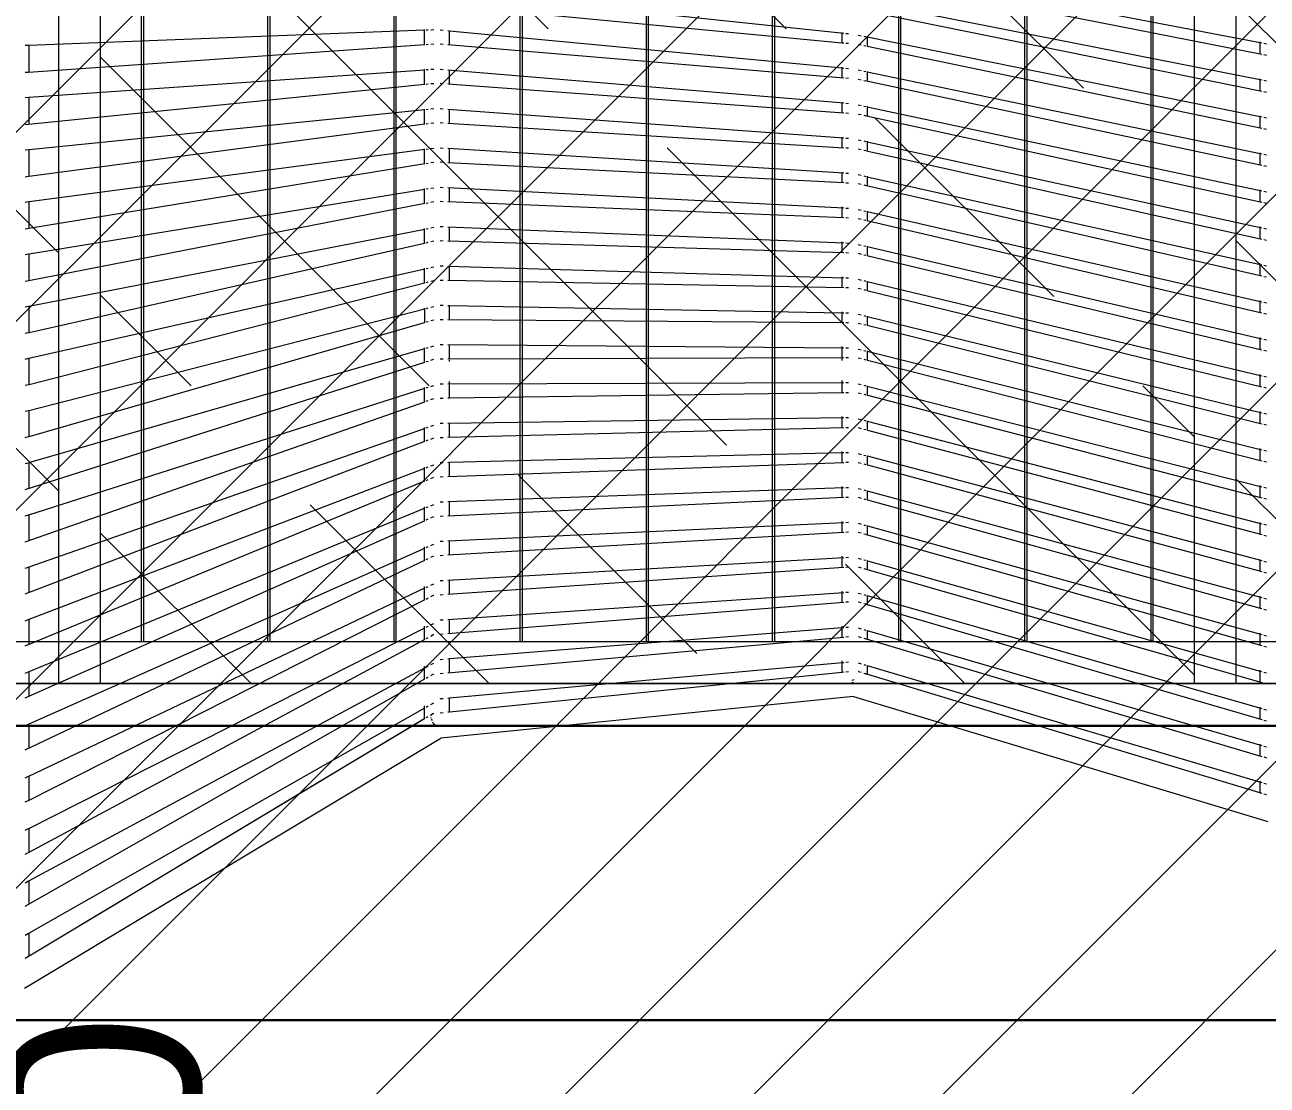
# Model space of a CAD drawing. Header units: millimetres. Extents: x 886808 to 1650903, y -1008069 to 230892.
# Drawn here: x 1021032 to 1022509, y -355437 to -354177 of the extents above; entities that cross this region are included whole.
import ezdxf

# ---------------------------------------------------------------- set-up
doc = ezdxf.new("R2010")
doc.units = ezdxf.units.MM
doc.linetypes.add('ACAD_ISO07W100', pattern=[3, 0, -3])
doc.linetypes.add('CENTER', pattern=[2, 1.25, -0.25, 0.25, -0.25])
doc.layers.get('0').update_dxf_attribs({"lineweight": 0})
for name, color, linetype, lineweight in [('0.NETMANHNHAT-0.05', 251, 'Continuous', 0), ('03- Net Cua- 153', 153, 'Continuous', 9), ('8l NET TO', 8, 'Continuous', 9), ('A-Wall', 113, 'Continuous', 30), ('A_Dim', 8, 'Continuous', 5), ('M-HVAC-CDFF', 50, 'Continuous', 5)]:
    doc.layers.add(name, color=color, linetype=linetype, lineweight=lineweight)
doc.styles.add('TIÊU ĐỀ', font='arial.ttf', dxfattribs={"height": 230})
doc.dimstyles.new('1-100', dxfattribs={"dimtxt": 230, "dimasz": 150, "dimexe": 150, "dimexo": 300, "dimgap": 90, "dimtad": 1, "dimdec": 0, "dimrnd": 5, "dimzin": 0, "dimtxsty": 'TIÊU ĐỀ', "dimblk": 'ARCHTICK', "dimcen": 100, "dimdle": 120, "dimclrd": 256, "dimclre": 256, "dimclrt": 2, "dimadec": 0, "dimazin": 0, "dimtfac": 1, "dimtdec": 0, "dimtix": 1, "dimtmove": 1, "dimatfit": 3, "dimldrblk": 'OPEN30', "dimfxl": 900, "dimtolj": 1, "dimtzin": 0, "dimlwd": 13, "dimlwe": 13, "dimarcsym": 1})

# ---------------------------------------------------------------- blocks, each defined once
blk = doc.blocks.new('Air Terminals 4 - Air Terminals 4-6275953-MẶT ĐỨNG TRỤC A-H')
at = {"layer": 'M-HVAC-CDFF'}
for p, q in [((1200, 4200), (26700, 4200)), ((26700, 4150), (1200, 4150))]:
    blk.add_line(p, q, dxfattribs=at)
blk = doc.blocks.new('_ArchTick')
at = {"color": 0, "linetype": 'ByBlock', "const_width": 0.15}
blk.add_lwpolyline([(-0.5, -0.5), (0.5, 0.5)], dxfattribs=at)
blk = doc.blocks.new('*D674')
at = {"layer": 'A_Dim', "lineweight": 13, "transparency": 16777216}
for p, q in [((1021541.7, -356730.1), (1021541.7, -355490.1)), ((1021541, -355610.1), (1021391.7, -355610.1)), ((1021657.3, -356610.1), (1021691.7, -356610.1))]:
    blk.add_line(p, q, dxfattribs=at)
at = {"layer": 'Defpoints', "color": 0, "transparency": 16777216}
for p in [(1021541.7, -355610.1), (1021841, -355610.1), (1021357.3, -356610.1)]:
    blk.add_point(p, dxfattribs=at)
at = {"layer": 'A_Dim', "lineweight": 13, "transparency": 16777216, "xscale": 150, "yscale": 150, "zscale": 150}
for p, rotation in [((1021541.7, -355610.1), 90), ((1021541.7, -356610.1), 270)]:
    blk.add_blockref('_ArchTick', p, dxfattribs=dict(at, rotation=rotation))
at = {"layer": 'A_Dim', "color": 2, "transparency": 16777216, "insert": (1021126.8, -355710.1), "char_height": 230, "attachment_point": 5, "rotation": 90, "style": 'TIÊU ĐỀ'}
blk.add_mtext('\\A1;1000', dxfattribs=at)
blk = doc.blocks.new('_Open30')
at = {"color": 0, "linetype": 'ByBlock', "lineweight": -2}
for p, q in [((-1, 0.2679), (0, 0)), ((0, 0), (-1, -0.2679)), ((0, 0), (-1, 0))]:
    blk.add_line(p, q, dxfattribs=at)
blk = doc.blocks.new('A$C62D649C3')
at = {"transparency": 33554636}
for p, q in [((6811.3, 5551.5), (7280.7, 5461.4)), ((6811.3, 5540.5), (7280.7, 5448)), ((6313.1, 5522.8), (6783.8, 5473.1)), ((6811.3, 5510), (7280.7, 5417.5)), ((6315.1, 5506), (6781.8, 5461.7)), ((6811.3, 5499), (7280.7, 5404.1)), ((5814.8, 5458.9), (6285.6, 5476.9)), ((6285.1, 5476.9), (6285.1, 5477.3)), ((6285.1, 5459.5), (6285.1, 5476.9)), ((6287.1, 5477), (6289.5, 5477.1)), ((6292.6, 5477.2), (6296.2, 5477.4)), ((6303.9, 5477.1), (6307.6, 5476.7)), ((6313.1, 5476.2), (6315.1, 5476)), ((6315.1, 5476), (6781.8, 5431.8)), ((6315.1, 5459.3), (6315.1, 5476)), ((6781.8, 5461.7), (6781.8, 5473.9)), ((6786.2, 5472.8), (6789.3, 5472.5)), ((6800.7, 5470.7), (6804.3, 5469.9)), ((6807.4, 5469.3), (6809.8, 5468.8)), ((6811.3, 5468.5), (7280.7, 5373.6)), ((6811.8, 5457.4), (6811.8, 5469.1)), ((5810.7, 5458.7), (5814.6, 5458.9)), ((5814.6, 5426.8), (6285.6, 5459.5)), ((5815.1, 5426.8), (5815.1, 5458.9)), ((6287.1, 5459.6), (6289.5, 5459.8)), ((6292.6, 5460), (6296.2, 5460.3)), ((6303.9, 5460.2), (6307.6, 5459.9)), ((6313.1, 5459.5), (6783.8, 5420)), ((6781.8, 5461.7), (6783.8, 5461.5)), ((6786.2, 5461.3), (6789.3, 5461)), ((6800.7, 5459.7), (6804.3, 5459)), ((6807.4, 5458.3), (6809.8, 5457.8)), ((6811.3, 5457.5), (7280.7, 5360.1)), ((7278.7, 5461.8), (7278.7, 5462.6)), ((7278.7, 5448.4), (7278.7, 5461.8)), ((7283.1, 5461), (7286.2, 5460.4)), ((7283.1, 5447.6), (7286.2, 5446.9)), ((5810.7, 5426.5), (5814.6, 5426.8)), ((5815.1, 5396.9), (6285.6, 5429.6)), ((6285.1, 5429.6), (6285.1, 5430.1)), ((6285.1, 5412.3), (6285.1, 5429.6)), ((6287.1, 5429.7), (6289.5, 5429.9)), ((6292.6, 5430.1), (6296.2, 5430.4)), ((6303.9, 5430.3), (6307.6, 5430)), ((6313.1, 5429.6), (6783.8, 5390.1)), ((6315.1, 5412.7), (6315.1, 5429.4)), ((6315.1, 5429.4), (6315.1, 5429.4)), ((6781.8, 5420.1), (6781.8, 5432.5)), ((6781.8, 5431.8), (6783.8, 5431.6)), ((6786.2, 5431.4), (6789.3, 5431.1)), ((6800.7, 5429.3), (6804.3, 5428.5)), ((6807.4, 5427.9), (6809.8, 5427.4)), ((6811.3, 5427.1), (7280.7, 5329.7)), ((6811.8, 5415.9), (6811.8, 5427.6)), ((5814.6, 5364.9), (6285.6, 5412.4)), ((6287.1, 5412.5), (6289.5, 5412.8)), ((6292.6, 5413.1), (6296.2, 5413.4)), ((6303.9, 5413.5), (6307.6, 5413.2)), ((6313.1, 5412.8), (6783.8, 5378.4)), ((6786.2, 5419.8), (6789.3, 5419.5)), ((6800.7, 5418.3), (6804.3, 5417.5)), ((6807.4, 5416.9), (6809.8, 5416.4)), ((6810.5, 5416.2), (7280.7, 5316.2)), ((7278.7, 5417.9), (7278.7, 5418.6)), ((7278.7, 5404.5), (7278.7, 5417.9)), ((7283.1, 5417), (7286.2, 5416.4)), ((5810.7, 5396.6), (5814.6, 5396.9)), ((5815.1, 5364.9), (5815.1, 5396.9)), ((6781.8, 5378.6), (6781.8, 5391)), ((7283.1, 5403.6), (7286.2, 5403)), ((5815.1, 5334.9), (6285.6, 5382.3)), ((6285.1, 5382.3), (6285.1, 5382.8)), ((6285.1, 5365.1), (6285.1, 5382.3)), ((6287.1, 5382.5), (6289.5, 5382.7)), ((6292.6, 5383), (6296.2, 5383.4)), ((6303.9, 5383.5), (6307.6, 5383.3)), ((6313.1, 5382.9), (6783.8, 5348.5)), ((6315.1, 5382.7), (6315.1, 5382.8)), ((6315.1, 5366.1), (6315.1, 5382.7)), ((6786.2, 5389.9), (6789.3, 5389.6)), ((6786.2, 5378.3), (6789.3, 5378)), ((6800.7, 5387.9), (6804.3, 5387.1)), ((6800.7, 5376.9), (6804.3, 5376.2)), ((6807.4, 5386.4), (6809.8, 5385.9)), ((6811.3, 5385.6), (7280.7, 5285.8)), ((6811.8, 5374.5), (6811.8, 5386.1)), ((5810.7, 5364.5), (5814.6, 5364.9)), ((5814.7, 5303), (6285.6, 5365.2)), ((6287.1, 5365.4), (6289.5, 5365.7)), ((6292.6, 5366.1), (6296.2, 5366.6)), ((6303.9, 5366.8), (6307.6, 5366.5)), ((6313.1, 5366.2), (6783.8, 5336.9)), ((6807.4, 5375.5), (6809.8, 5375)), ((6810.6, 5374.8), (7280.7, 5272.3)), ((7278.7, 5374), (7278.7, 5374.8)), ((7278.7, 5360.5), (7278.7, 5374)), ((7283.1, 5373.1), (7286.2, 5372.5)), ((6781.8, 5337.1), (6781.8, 5349.5)), ((6786.2, 5348.3), (6789.3, 5348.1)), ((6800.7, 5346.4), (6804.3, 5345.6)), ((7283.1, 5359.6), (7286.2, 5359)), ((5810.7, 5334.4), (5814.6, 5334.8)), ((5815.1, 5272.9), (6285.6, 5335)), ((5815.1, 5303.1), (5815.1, 5334.9)), ((6285.1, 5334.9), (6285.1, 5335.6)), ((6285.1, 5317.9), (6285.1, 5334.9)), ((6287.1, 5335.2), (6289.5, 5335.5)), ((6292.6, 5335.9), (6296.2, 5336.4)), ((6303.9, 5336.8), (6307.6, 5336.5)), ((6313.1, 5336.2), (6783.8, 5306.9)), ((6315.1, 5336.1), (6315.1, 5336.2)), ((6315.1, 5319.4), (6315.1, 5336.1)), ((6786.2, 5336.8), (6789.3, 5336.6)), ((6800.7, 5335.6), (6804.3, 5334.8)), ((6807.4, 5344.9), (6809.8, 5344.4)), ((6807.4, 5334.1), (6809.8, 5333.5)), ((6810.7, 5333.3), (7280.7, 5228.4)), ((6811.3, 5344.1), (7280.7, 5241.8)), ((6811.8, 5333.1), (6811.8, 5344.5)), ((5814.7, 5241.2), (6285.6, 5318)), ((6287.1, 5318.3), (6289.5, 5318.7)), ((6292.6, 5319.2), (6296.2, 5319.8)), ((6303.9, 5320), (6307.6, 5319.8)), ((6313.1, 5319.5), (6783.8, 5295.4)), ((7278.7, 5330.1), (7278.7, 5330.9)), ((7278.7, 5316.6), (7278.7, 5330.1)), ((7283.1, 5329.2), (7286.2, 5328.5)), ((5810.7, 5302.5), (5814.6, 5303)), ((6781.8, 5295.5), (6781.8, 5308)), ((6786.2, 5306.8), (6789.3, 5306.6)), ((6800.7, 5304.9), (6804.3, 5304.1)), ((6807.4, 5303.4), (6809.8, 5302.9)), ((6811.3, 5302.5), (7280.7, 5197.8)), ((6811.8, 5291.7), (6811.8, 5303)), ((7283.1, 5315.7), (7286.2, 5315)), ((5815.1, 5210.8), (6285.6, 5287.6)), ((6285.1, 5287.6), (6285.1, 5288.3)), ((6285.1, 5270.8), (6285.1, 5287.6)), ((6287.1, 5287.9), (6289.5, 5288.3)), ((6292.6, 5288.8), (6296.2, 5289.4)), ((6303.9, 5290), (6307.6, 5289.8)), ((6313.1, 5289.5), (6783.8, 5265.4)), ((6315.1, 5289.4), (6315.1, 5289.6)), ((6315.1, 5272.8), (6315.1, 5289.4)), ((6786.2, 5295.3), (6789.3, 5295.1)), ((6800.7, 5294.2), (6804.3, 5293.4)), ((6807.4, 5292.7), (6809.8, 5292.1)), ((6810.8, 5291.9), (7280.6, 5184.5)), ((5810.7, 5272.3), (5814.6, 5272.8)), ((5815.1, 5241.2), (5815.1, 5272.9)), ((6292.6, 5272.2), (6296.2, 5272.9)), ((6303.9, 5273.3), (6307.6, 5273.1)), ((6313.1, 5272.9), (6783.8, 5253.9)), ((7278.7, 5286.2), (7278.7, 5287)), ((7278.7, 5272.8), (7278.7, 5286.2)), ((7283.1, 5285.2), (7286.2, 5284.6)), ((5814.7, 5179.3), (6285.6, 5270.9)), ((6287.1, 5271.2), (6289.5, 5271.6)), ((6781.8, 5253.9), (6781.8, 5266.5)), ((6786.2, 5265.2), (6789.3, 5265.1)), ((6800.7, 5263.5), (6804.3, 5262.6)), ((6807.4, 5261.9), (6809.8, 5261.4)), ((6811.3, 5261), (7280.6, 5153.8)), ((6811.8, 5250.2), (6811.8, 5261.4)), ((7283, 5271.8), (7286.2, 5271.1)), ((6303.9, 5243.2), (6307.6, 5243.1)), ((6313.1, 5242.9), (6783.8, 5223.8)), ((6315.1, 5242.8), (6315.1, 5242.9)), ((6315.1, 5226.2), (6315.1, 5242.8)), ((6786.2, 5253.8), (6789.3, 5253.6)), ((6800.7, 5252.8), (6804.3, 5252)), ((6807.4, 5251.2), (6809.8, 5250.7)), ((6811, 5250.4), (7280.6, 5140.6)), ((7278.7, 5242.2), (7278.7, 5243.1)), ((5810.7, 5240.5), (5814.6, 5241.2)), ((5815, 5148.8), (6285.6, 5240.3)), ((6285.1, 5240.2), (6285.1, 5241)), ((6285.1, 5223.6), (6285.1, 5240.2)), ((6287.1, 5240.6), (6289.5, 5241.1)), ((6292.6, 5241.7), (6296.2, 5242.4)), ((7278.7, 5228.9), (7278.7, 5242.2)), ((7283, 5241.2), (7286.1, 5240.6)), ((5815.1, 5117.5), (6285.1, 5223.6)), ((6285.1, 5223.6), (6285.6, 5223.7)), ((6287.1, 5224), (6289.5, 5224.6)), ((6292.6, 5225.3), (6296.2, 5226.1)), ((6303.9, 5226.5), (6307.6, 5226.4)), ((6313.1, 5226.2), (6783.8, 5212.3)), ((6781.8, 5212.4), (6781.8, 5225)), ((6786.2, 5223.7), (6789.3, 5223.6)), ((6800.7, 5222), (6804.3, 5221.2)), ((6807.4, 5220.4), (6809.8, 5219.9)), ((6811.3, 5219.5), (7280.6, 5109.8)), ((6811.8, 5208.8), (6811.8, 5219.8)), ((7283, 5227.9), (7286.1, 5227.2)), ((5810.7, 5210.1), (5814.6, 5210.8)), ((5815.1, 5179.4), (5815.1, 5210.8)), ((6786.2, 5212.2), (6789.3, 5212.1)), ((6800.7, 5211.4), (6804.3, 5210.5)), ((6807.4, 5209.8), (6809.8, 5209.2)), ((6811.1, 5208.9), (7280.6, 5096.7)), ((7278.6, 5198.2), (7278.6, 5199.2)), ((5814.9, 5086.8), (6285.6, 5193)), ((6285.1, 5192.9), (6285.1, 5193.7)), ((6285.1, 5176.4), (6285.1, 5192.9)), ((6287.1, 5193.3), (6289.5, 5193.8)), ((6292.6, 5194.5), (6296.2, 5195.4)), ((6303.9, 5196.5), (6307.6, 5196.4)), ((6313.1, 5196.2), (6783.8, 5182.3)), ((6315.1, 5196.2), (6315.1, 5196.3)), ((6315.1, 5179.5), (6315.1, 5196.2)), ((7278.6, 5185), (7278.6, 5198.2)), ((7283, 5197.2), (7286.1, 5196.5)), ((7283, 5184), (7286.1, 5183.3)), ((5810.7, 5178.5), (5814.6, 5179.3)), ((5815.1, 5055.7), (6285.1, 5176.4)), ((6285.1, 5176.4), (6285.6, 5176.5)), ((6287.1, 5176.9), (6289.5, 5177.5)), ((6292.6, 5178.3), (6296.2, 5179.2)), ((6303.9, 5179.7), (6307.6, 5179.6)), ((6313.1, 5179.5), (6783.8, 5170.7)), ((6781.8, 5170.8), (6781.8, 5183.5)), ((6786.2, 5182.2), (6789.3, 5182.1)), ((6786.2, 5170.7), (6789.3, 5170.6)), ((6800.7, 5180.6), (6804.3, 5179.7)), ((6800.7, 5170), (6804.3, 5169.1)), ((6807.4, 5179), (6809.8, 5178.4)), ((6811.3, 5178), (7280.6, 5065.9)), ((6811.8, 5167.3), (6811.8, 5178.4)), ((6807.4, 5168.4), (6809.8, 5167.8)), ((6811.2, 5167.4), (7280.6, 5052.8)), ((7278.6, 5154.3), (7278.6, 5155.3)), ((7278.6, 5141.1), (7278.6, 5154.3)), ((5810.7, 5148), (5814.6, 5148.7)), ((5814.9, 5024.8), (6285.6, 5145.6)), ((5815.1, 5117.5), (5815.1, 5148.8)), ((6285.1, 5145.5), (6285.1, 5146.4)), ((6285.1, 5145.5), (6285.1, 5129.2)), ((6287.1, 5146), (6289.5, 5146.6)), ((6292.6, 5147.4), (6296.2, 5148.4)), ((6303.9, 5149.7), (6307.6, 5149.7)), ((6313.1, 5149.6), (6315.1, 5149.6)), ((6315.1, 5132.6), (6315.1, 5149.6)), ((6315.1, 5149.6), (6781.8, 5140.8)), ((6781.8, 5129), (6781.8, 5142)), ((6781.8, 5140.8), (6783.8, 5140.8)), ((6786.2, 5140.7), (6789.3, 5140.7)), ((7283, 5153.3), (7286.1, 5152.5)), ((7283, 5140.1), (7286.1, 5139.4)), ((5815.1, 4993.8), (6285.1, 5129.2)), ((6285.1, 5129.2), (6285.6, 5129.4)), ((6287.1, 5129.8), (6289.5, 5130.5)), ((6292.6, 5131.4), (6296.2, 5132.4)), ((6303.9, 5132.9), (6307.6, 5132.9)), ((6313.1, 5132.9), (6783.8, 5129.2)), ((6786.2, 5129.2), (6789.3, 5129.1)), ((6800.7, 5139.1), (6804.3, 5138.2)), ((6800.7, 5128.6), (6804.3, 5127.7)), ((6807.4, 5137.5), (6809.8, 5136.9)), ((6807.4, 5126.9), (6809.8, 5126.3)), ((6811.3, 5136.5), (7280.6, 5021.9)), ((6811.3, 5126), (7280.6, 5008.9)), ((6811.8, 5125.5), (6811.8, 5136.9)), ((5810.7, 5116.6), (5814.6, 5117.4)), ((5814.8, 5117.5), (5815.1, 5117.5)), ((7278.6, 5110.3), (7278.6, 5111.3)), ((7278.6, 5097.2), (7278.6, 5110.3)), ((5814.8, 4962.7), (6285.6, 5098.3)), ((6285.1, 5098.2), (6285.1, 5099.2)), ((6285.1, 5082), (6285.1, 5098.2)), ((6287.1, 5098.7), (6289.5, 5099.4)), ((6292.6, 5100.3), (6296.2, 5101.4)), ((6303.9, 5103), (6307.6, 5103)), ((6313.1, 5102.9), (6783.8, 5099.2)), ((6315.1, 5086.2), (6315.1, 5102.9)), ((6781.8, 5087.6), (6781.8, 5100.5)), ((6786.2, 5099.2), (6789.3, 5099.2)), ((6800.7, 5097.7), (6804.3, 5096.8)), ((6807.4, 5096), (6809.8, 5095.4)), ((6811.8, 5084.3), (6811.8, 5095.6)), ((7283, 5109.3), (7286.1, 5108.6)), ((7283, 5096.2), (7286.1, 5095.4)), ((5810.7, 5085.8), (5814.6, 5086.7)), ((5810.7, 4930.6), (6285.6, 5082.2)), ((5815.1, 5055.7), (5815.1, 5086.8)), ((6287.1, 5082.7), (6289.5, 5083.4)), ((6292.6, 5084.4), (6296.2, 5085.6)), ((6303.9, 5086.1), (6307.6, 5086.2)), ((6313.1, 5086.2), (6783.8, 5087.6)), ((6315.1, 5082.8), (6315.1, 5084.9)), ((6781.8, 5084.2), (6781.8, 5086.3)), ((6786.2, 5087.6), (6789.3, 5087.6)), ((6800.7, 5087.2), (6804.3, 5086.3)), ((6807.4, 5085.5), (6809.8, 5084.9)), ((6811.3, 5095.1), (7280.6, 4978)), ((6811.3, 5084.5), (6811.8, 5084.3)), ((6811.8, 5084.3), (7280.6, 4965)), ((7278.6, 5066.4), (7278.6, 5067.4)), ((7278.6, 5053.3), (7278.6, 5066.4)), ((5810.7, 5054.6), (5814.6, 5055.6)), ((5814.7, 4900.7), (6285.6, 5051)), ((5814.8, 5055.6), (5815.1, 5055.7)), ((6285.1, 5050.8), (6285.1, 5051.9)), ((6285.1, 5035), (6285.1, 5050.8)), ((6287.1, 5051.4), (6289.5, 5052.2)), ((6292.6, 5053.2), (6296.2, 5054.4)), ((6303.9, 5056.3), (6307.6, 5056.3)), ((6313.1, 5056.3), (6783.8, 5057.7)), ((6315.1, 5039.5), (6315.1, 5059)), ((6781.8, 5046), (6781.8, 5060.4)), ((6786.2, 5057.7), (6789.3, 5057.8)), ((6800.7, 5056.3), (6804.3, 5055.4)), ((6807.4, 5054.6), (6809.8, 5054)), ((6811.3, 5053.6), (7280.6, 4934.1)), ((6811.8, 5042.9), (6811.8, 5053.9)), ((7283, 5065.3), (7286.1, 5064.6)), ((7283, 5052.2), (7286.1, 5051.5)), ((6287.1, 5035.7), (6289.5, 5036.5)), ((6292.6, 5037.6), (6296.2, 5038.8)), ((6303.9, 5039.4), (6307.6, 5039.4)), ((6313.1, 5039.5), (6315.1, 5039.5)), ((6315.1, 5039.5), (6781.8, 5046)), ((6781.8, 5046), (6783.8, 5046)), ((6786.2, 5046.1), (6789.3, 5046.1)), ((6800.7, 5045.8), (6804.3, 5044.8)), ((6807.4, 5044), (6809.8, 5043.4)), ((6811.3, 5043), (6811.8, 5042.9)), ((6811.8, 5042.9), (7280.6, 4921)), ((5810.7, 4868.7), (6285.6, 5035.1)), ((5810.7, 5023.7), (5814.6, 5024.7)), ((5815.1, 4993.8), (5815.1, 5024.8)), ((7278.6, 5022.4), (7278.6, 5023.5)), ((7278.6, 5009), (7278.6, 5022.4)), ((7283, 5021.4), (7286.1, 5020.6)), ((6292.6, 5006), (6296.2, 5007.2)), ((6303.9, 5009.6), (6307.6, 5009.6)), ((6313.1, 5009.7), (6783.8, 5016.2)), ((6315.1, 4992.9), (6315.1, 5009.7)), ((6781.8, 5004.4), (6781.8, 5017.4)), ((6786.2, 5016.3), (6789.3, 5016.3)), ((6800.7, 5014.9), (6804.3, 5013.9)), ((6807.4, 5013.1), (6809.8, 5012.5)), ((6811.3, 5012.1), (7280.6, 4890.1)), ((6811.8, 5001.4), (6811.8, 5012.3)), ((7283, 5008.3), (7286.1, 5007.5)), ((5810.7, 4992.6), (5814.6, 4993.7)), ((5814.8, 4993.8), (5815.1, 4993.8)), ((5815.1, 4838.7), (6285.1, 5003.3)), ((6285.1, 5003.3), (6285.1, 5004.6)), ((6285.1, 5003.3), (6285.6, 5003.5)), ((6285.1, 4987.9), (6285.1, 5003.3)), ((6287.1, 5004), (6289.5, 5004.9)), ((6292.6, 4990.7), (6296.2, 4992.1)), ((6303.9, 4992.6), (6307.6, 4992.7)), ((6313.1, 4992.8), (6783.8, 5004.5)), ((6786.2, 5004.5), (6789.3, 5004.6)), ((6800.7, 5004.3), (6804.3, 5003.4)), ((6807.4, 5002.5), (6809.8, 5001.9)), ((6811.3, 5001.5), (6811.8, 5001.4)), ((6811.8, 5001.4), (7280.6, 4877.1)), ((5810.7, 4806.9), (6285.6, 4988.1)), ((6287.1, 4988.6), (6289.5, 4989.6)), ((7278.6, 4978.5), (7278.6, 4979.6)), ((7278.6, 4965.5), (7278.6, 4978.5)), ((7283, 4977.4), (7286.1, 4976.6)), ((5810.7, 4961.5), (5814.6, 4962.6)), ((5815.1, 4932), (5815.1, 4962.8)), ((6303.9, 4962.8), (6307.6, 4962.9)), ((6313.1, 4963), (6315.1, 4963.1)), ((6313.1, 4946.2), (6783.8, 4963)), ((6315.1, 4963.1), (6781.8, 4974.7)), ((6315.1, 4946.3), (6315.1, 4963.1)), ((6781.8, 4962.9), (6781.8, 4975.9)), ((6781.8, 4974.7), (6783.8, 4974.7)), ((6786.2, 4974.8), (6789.3, 4974.8)), ((6786.2, 4963.1), (6789.3, 4963.2)), ((6800.7, 4973.4), (6804.3, 4972.5)), ((6800.7, 4962.9), (6804.3, 4961.9)), ((6807.4, 4971.6), (6809.8, 4971)), ((6811.3, 4970.6), (7280.6, 4846.2)), ((6811.8, 4959.9), (6811.8, 4970.8)), ((7283, 4964.4), (7286.1, 4963.6)), ((5815.1, 4776.5), (6285.6, 4956.1)), ((6285.1, 4955.9), (6285.1, 4957.3)), ((6285.1, 4940.8), (6285.1, 4955.9)), ((6287.1, 4956.6), (6289.5, 4957.5)), ((6292.6, 4958.7), (6296.2, 4960.1)), ((6807.4, 4961.1), (6809.8, 4960.4)), ((6811.3, 4960), (6811.8, 4959.9)), ((6811.8, 4959.9), (7280.6, 4833.2)), ((5810.7, 4745), (6285.6, 4941)), ((6287.1, 4941.6), (6289.5, 4942.6)), ((6292.6, 4943.9), (6296.2, 4945.4)), ((6303.9, 4945.9), (6307.6, 4946)), ((6313.1, 4916.3), (6783.8, 4933.1)), ((6781.8, 4921.4), (6781.8, 4934.4)), ((6786.2, 4933.2), (6789.3, 4933.3)), ((7278.6, 4934.6), (7278.6, 4935.6)), ((7278.6, 4921.6), (7278.6, 4934.6)), ((7283, 4933.5), (7286.1, 4932.7)), ((6313.1, 4899.6), (6783.8, 4921.5)), ((6786.2, 4921.6), (6789.3, 4921.7)), ((6800.7, 4932), (6804.3, 4931)), ((6800.7, 4921.5), (6804.3, 4920.5)), ((6807.4, 4930.2), (6809.8, 4929.6)), ((6807.4, 4919.6), (6809.8, 4919)), ((6811.3, 4929.1), (7280.6, 4802.3)), ((6811.3, 4918.6), (6811.8, 4918.4)), ((6811.8, 4918.4), (6811.8, 4929.3)), ((6811.8, 4918.4), (7278.6, 4789.8)), ((7283, 4920.4), (7286.1, 4919.6)), ((5815.1, 4714.4), (6285.1, 4908.4)), ((6285.1, 4908.4), (6285.1, 4910)), ((6285.1, 4908.4), (6285.6, 4908.6)), ((6285.1, 4893.7), (6285.1, 4908.4)), ((6287.1, 4909.2), (6289.5, 4910.2)), ((6292.6, 4911.5), (6296.2, 4913)), ((6303.9, 4916), (6307.6, 4916.1)), ((6315.1, 4899.7), (6315.1, 4916.5)), ((5810.7, 4899.4), (5814.6, 4900.6)), ((5810.7, 4683.1), (6285.1, 4893.7)), ((5815.1, 4870.3), (5815.1, 4900.8)), ((6285.1, 4893.7), (6285.6, 4894)), ((6287.1, 4894.6), (6289.5, 4895.7)), ((6292.6, 4897.1), (6296.2, 4898.7)), ((6303.9, 4899.1), (6307.6, 4899.3)), ((6313.1, 4869.6), (6783.8, 4891.5)), ((6781.8, 4879.8), (6781.8, 4892.9)), ((6786.2, 4891.7), (6789.3, 4891.8)), ((6800.7, 4890.6), (6804.3, 4889.6)), ((6807.4, 4888.7), (6809.8, 4888.1)), ((7278.6, 4890.7), (7278.6, 4891.7)), ((7278.6, 4877.6), (7278.6, 4890.7)), ((7283, 4889.5), (7286.1, 4888.7)), ((6313.1, 4852.9), (6783.8, 4880)), ((6786.2, 4880.1), (6789.3, 4880.3)), ((6800.7, 4880.1), (6804.3, 4879.1)), ((6807.4, 4878.2), (6809.8, 4877.5)), ((6810.2, 4877.4), (7280.6, 4745.3)), ((6811.3, 4887.7), (6811.8, 4887.5)), ((6811.8, 4877), (6811.8, 4887.7)), ((6811.8, 4887.5), (7280.6, 4758.4)), ((7283, 4876.5), (7286.1, 4875.6)), ((5815.1, 4652.3), (6285.6, 4861.2)), ((6285.1, 4860.9), (6285.1, 4862.8)), ((6285.1, 4846.7), (6285.1, 4860.9)), ((6287.1, 4861.8), (6289.5, 4862.9)), ((6292.6, 4864.3), (6296.2, 4865.9)), ((6303.9, 4869.2), (6307.6, 4869.4)), ((6315.1, 4869.7), (6315.1, 4869.8)), ((6315.1, 4853), (6315.1, 4869.7)), ((5810.7, 4621.2), (6285.6, 4846.9)), ((6287.1, 4847.6), (6289.5, 4848.8)), ((6292.6, 4850.2), (6296.2, 4852)), ((6303.9, 4852.4), (6307.6, 4852.6)), ((6313.1, 4823), (6783.8, 4850)), ((6781.8, 4838.3), (6781.8, 4851.4)), ((6786.2, 4850.1), (6789.3, 4850.3)), ((6800.7, 4849.2), (6804.3, 4848.1)), ((6807.4, 4847.3), (6809.8, 4846.6)), ((6811.3, 4846.2), (6811.8, 4846)), ((6811.8, 4835.5), (6811.8, 4846.2)), ((6811.8, 4846), (7278.6, 4715)), ((7278.6, 4846.7), (7278.6, 4847.7)), ((7278.6, 4833.7), (7278.6, 4846.7)), ((7283, 4845.6), (7286.1, 4844.8)), ((5810.7, 4837.1), (5814.6, 4838.5)), ((5815.1, 4808.5), (5815.1, 4838.7)), ((6313.1, 4806.3), (6783.8, 4838.4)), ((6786.2, 4838.6), (6789.3, 4838.8)), ((6800.7, 4838.7), (6804.3, 4837.7)), ((6807.4, 4836.8), (6809.8, 4836.1)), ((6810.2, 4836), (7280.6, 4701.4)), ((7283, 4832.5), (7286.1, 4831.7)), ((6285.1, 4813.5), (6285.1, 4815.5)), ((6287.1, 4814.4), (6289.5, 4815.6)), ((6292.6, 4817), (6296.2, 4818.7)), ((6303.9, 4822.4), (6307.6, 4822.6)), ((6315.1, 4806.4), (6315.1, 4823.1)), ((6315.1, 4823.1), (6315.1, 4823.1)), ((5815, 4590.1), (6285.6, 4813.7)), ((6285.1, 4799.6), (6285.1, 4813.5)), ((6285.1, 4799.6), (6285.6, 4799.9)), ((6287.1, 4800.6), (6289.5, 4801.8)), ((6292.6, 4803.4), (6296, 4805.1)), ((6296, 4805.1), (6296.2, 4805.1)), ((6303.9, 4805.7), (6307.6, 4805.9)), ((6313.1, 4776.3), (6783.8, 4808.4)), ((6781.8, 4796.8), (6781.8, 4809.9)), ((6786.2, 4808.6), (6789.3, 4808.8)), ((6800.7, 4807.7), (6804.3, 4806.7)), ((6807.4, 4805.8), (6809.8, 4805.1)), ((6811.3, 4804.7), (7280.5, 4670.4)), ((6811.8, 4794.1), (6811.8, 4804.6)), ((7278.6, 4802.8), (7278.6, 4803.8)), ((7278.6, 4789.8), (7278.6, 4802.8)), ((7283, 4801.6), (7286.1, 4800.8)), ((5815.1, 4561.6), (6285.1, 4799.6)), ((6313.1, 4759.7), (6783.8, 4796.9)), ((6786.2, 4797.1), (6789.3, 4797.4)), ((6800.7, 4797.3), (6804.3, 4796.3)), ((6807.4, 4795.4), (6809.8, 4794.7)), ((6810.2, 4794.5), (7280.5, 4657.5)), ((7278.6, 4789.8), (7280.6, 4789.2)), ((7283, 4788.6), (7286.1, 4787.7)), ((5810.7, 4774.8), (5814.6, 4776.3)), ((5815.1, 4746.8), (5815.1, 4776.5)), ((6292.6, 4769.8), (6296.2, 4771.6)), ((6303.9, 4775.6), (6304.2, 4775.7)), ((6304.2, 4775.7), (6307.6, 4775.9)), ((6315.1, 4776.4), (6315.1, 4776.5)), ((6315.1, 4759.8), (6315.1, 4776.4)), ((5814.9, 4527.9), (6285.6, 4766.3)), ((6285.1, 4766), (6285.1, 4768.2)), ((6285.1, 4752.6), (6285.1, 4766)), ((6287.1, 4767), (6289.5, 4768.2)), ((6292.6, 4756.6), (6295.7, 4758.3)), ((6295.7, 4758.3), (6296.2, 4758.3)), ((6303.9, 4758.9), (6307.6, 4759.2)), ((6313.1, 4713), (6783.8, 4755.4)), ((6315.1, 4729.8), (6781.8, 4766.7)), ((6781.8, 4755.2), (6781.8, 4768.4)), ((6781.8, 4766.7), (6783.8, 4766.8)), ((6786.2, 4767), (6789.3, 4767.3)), ((6786.2, 4755.6), (6789.3, 4755.9)), ((6800.7, 4766.2), (6804.3, 4765.2)), ((6800.7, 4755.9), (6804.3, 4754.9)), ((6807.4, 4764.3), (6809.8, 4763.6)), ((6811.3, 4763.1), (7280.5, 4626.5)), ((6811.8, 4752.6), (6811.8, 4763.1)), ((7278.6, 4758.9), (7278.6, 4759.9)), ((7278.6, 4745.9), (7278.6, 4758.9)), ((7282.9, 4757.7), (7286.1, 4756.8)), ((5815.1, 4499.9), (6285.1, 4752.5)), ((6285.1, 4752.6), (6285.6, 4752.8)), ((6285.1, 4752.5), (6285.1, 4752.6)), ((6287.1, 4753.6), (6289.5, 4754.9)), ((6807.4, 4753.9), (6809.8, 4753.2)), ((6810.3, 4753.1), (7280.5, 4613.6)), ((7282.9, 4744.6), (7286.1, 4743.8)), ((6303.9, 4728.7), (6304.4, 4728.9)), ((6304.4, 4728.9), (6307.6, 4729.2)), ((6313.1, 4729.6), (6315.1, 4729.8)), ((6315.1, 4713.2), (6315.1, 4729.8)), ((6781.8, 4713.7), (6781.8, 4727)), ((5810.7, 4712.6), (5814.6, 4714.2)), ((5814.9, 4465.7), (6285.6, 4718.8)), ((5815.1, 4685.1), (5815.1, 4714.4)), ((6285.1, 4718.5), (6285.1, 4720.9)), ((6285.1, 4705.5), (6285.1, 4718.5)), ((6287.1, 4719.6), (6289.5, 4720.9)), ((6292.6, 4722.6), (6296.2, 4724.5)), ((6292.6, 4709.8), (6295.5, 4711.4)), ((6295.5, 4711.4), (6296.2, 4711.5)), ((6303.9, 4712.2), (6307.6, 4712.5)), ((6315.1, 4683.1), (6781.8, 4725.1)), ((6315.1, 4666.6), (6781.8, 4713.7)), ((6781.8, 4725.1), (6783.8, 4725.3)), ((6781.8, 4713.7), (6783.8, 4713.9)), ((6786.2, 4725.5), (6789.3, 4725.8)), ((6786.2, 4714.1), (6789.3, 4714.4)), ((6800.7, 4724.8), (6804.3, 4723.7)), ((6800.7, 4714.6), (6800.9, 4714.5)), ((6800.7, 4714.5), (6800.9, 4714.5)), ((6801, 4714.5), (6800.9, 4714.5)), ((6801, 4714.5), (6801.1, 4714.5)), ((6801.1, 4714.5), (6804.3, 4713.5)), ((6801.1, 4714.5), (6804.3, 4713.5)), ((6801.1, 4714.5), (6804.3, 4713.5)), ((6807.4, 4722.8), (6809.8, 4722.1)), ((6807.4, 4712.6), (6809.8, 4711.9)), ((6807.4, 4712.5), (6809.8, 4711.8)), ((6807.4, 4712.5), (6809.8, 4711.8)), ((6810.3, 4711.6), (6810.4, 4711.6)), ((6810.4, 4711.6), (6810.5, 4711.6)), ((6810.5, 4711.6), (6811.3, 4711.4)), ((6811.3, 4721.6), (7280.5, 4582.5)), ((6811.3, 4711.4), (6811.8, 4711.2)), ((6811.8, 4711.2), (6811.8, 4721.6)), ((6811.8, 4711.2), (7280.5, 4569.8)), ((7278.6, 4715), (7278.6, 4716)), ((7278.6, 4702), (7278.6, 4715)), ((7278.6, 4715), (7280.6, 4714.4)), ((7282.9, 4713.7), (7286, 4712.9)), ((5810.7, 4435.7), (6285.6, 4705.8)), ((6285.1, 4705.4), (6285.1, 4705.5)), ((6287.1, 4706.6), (6289.5, 4708)), ((6793.6, 4704.5), (6793.5, 4704.2)), ((6793.5, 4704.2), (6793.6, 4704)), ((6793.6, 4704), (6793.6, 4703.8)), ((6793.7, 4701.8), (6793.8, 4700.1)), ((6794.4, 4701.8), (6793.8, 4700.1)), ((6795.4, 4704.8), (6795, 4703.8)), ((6795, 4703.8), (6795, 4703.6)), ((7282.9, 4700.7), (7286, 4699.9)), ((6303.9, 4681.8), (6304.6, 4682.2)), ((6304.6, 4682.2), (6307.6, 4682.4)), ((6795.3, 4684.9), (6304.8, 4635.4)), ((6313.1, 4682.9), (6315.1, 4683.1)), ((6315.1, 4666.6), (6315.1, 4683.1)), ((6795.3, 4684.9), (6795.4, 4684.9)), ((6795.4, 4684.9), (7287.7, 4536.3)), ((5814.8, 4403.6), (6285.6, 4671.3)), ((6285.1, 4671), (6285.1, 4673.7)), ((6285.1, 4658.5), (6285.1, 4671)), ((6287.1, 4672.2), (6289.5, 4673.5)), ((6292.6, 4675.3), (6296.2, 4677.4)), ((7278.5, 4671), (7278.5, 4672.1)), ((7278.5, 4658.1), (7278.5, 4671)), ((7282.9, 4669.7), (7286, 4668.9)), ((5810.7, 4650.3), (5814.6, 4652)), ((5815, 4652.2), (5815.1, 4652.3)), ((5815.1, 4376.4), (6285.6, 4658.8)), ((5815.1, 4376.5), (6285.1, 4658.4)), ((5815.1, 4623.3), (5815.1, 4652.3)), ((6285.1, 4658.5), (6285.6, 4658.8)), ((6285.1, 4658.4), (6285.1, 4658.5)), ((6285.1, 4658.4), (6285.1, 4658.4)), ((6287.1, 4659.7), (6289.5, 4661.1)), ((6287.1, 4659.7), (6289.5, 4661.1)), ((6292.6, 4662.9), (6295.3, 4664.6)), ((6292.8, 4663.1), (6292.6, 4663)), ((6293.1, 4661.6), (6292.6, 4662.5)), ((6292.6, 4659.7), (6292.7, 4659.1)), ((6292.7, 4659.1), (6292.8, 4659)), ((6293.2, 4663.2), (6292.8, 4663.1)), ((6293.6, 4662.5), (6292.8, 4662.8)), ((6293.3, 4657.7), (6293.8, 4656.5)), ((6294, 4662.1), (6293.6, 4662.5)), ((6293.8, 4656.5), (6293.9, 4656.3)), ((6294.7, 4663.9), (6294.2, 4663.7)), ((6294.6, 4654.7), (6295.3, 4653.3)), ((6295.3, 4664.6), (6296.2, 4664.7)), ((6295.3, 4653.3), (6295.4, 4653.2)), ((6295.6, 4652.4), (6296.2, 4652.4)), ((6296.2, 4652.4), (6297.2, 4652.5)), ((6303.9, 4665.5), (6307.6, 4665.8)), ((6313.1, 4666.4), (6315.1, 4666.6)), ((7282.9, 4656.8), (7286, 4655.9)), ((6296.3, 4651.5), (6297.1, 4650)), ((6297, 4651.7), (6297.1, 4650)), ((5809.6, 4338.3), (6304.7, 4635.4)), ((6304.7, 4635.4), (6304.8, 4635.4)), ((7278.5, 4627), (7278.5, 4628.2)), ((7278.5, 4614.2), (7278.5, 4627)), ((7282.9, 4625.8), (7286, 4624.9)), ((7282.9, 4612.9), (7286, 4612)), ((5810.7, 4588), (5814.6, 4589.9)), ((5815.1, 4561.6), (5815.1, 4590.1)), ((7278.5, 4583.1), (7278.5, 4584.3)), ((7278.5, 4570.4), (7278.5, 4583.1)), ((7282.9, 4581.8), (7286, 4580.9)), ((7278.5, 4570.4), (7280.5, 4569.8)), ((7278.5, 4570.4), (7280.5, 4569.7)), ((7282.9, 4569.1), (7286, 4568.1)), ((7282.9, 4569.1), (7286, 4568.1)), ((7282.9, 4569), (7286, 4568.1)), ((5810.7, 4559.4), (5815.1, 4561.6)), ((5810.7, 4525.8), (5814.6, 4527.7)), ((5815.1, 4499.9), (5815.1, 4528)), ((5810.7, 4497.5), (5815.1, 4499.9)), ((5810.7, 4463.5), (5814.6, 4465.6)), ((5815.1, 4438.2), (5815.1, 4465.8)), ((5810.7, 4401.2), (5814.6, 4403.4)), ((5815.1, 4376.4), (5815.1, 4403.7)), ((5810.7, 4373.9), (5814.6, 4376.2)), ((5810.7, 4373.8), (5814.6, 4376.2)), ((5814.6, 4376.2), (5815.1, 4376.4))]:
    blk.add_line(p, q, dxfattribs=at)

msp = doc.modelspace()

# ---------------------------------------------------------------- hatches: boundary and pattern name
at = {"layer": 'A_Dim', "transparency": 33554457}
h = msp.add_hatch(dxfattribs=at)
h.set_pattern_fill('ANSI31', color=256, scale=50)
h.paths.add_polyline_path([(1057771.5, -351410.1), (1012052.5, -351410.1), (1012052.5, -360423), (1057771.5, -360423)])
at = {"layer": 'A_Dim', "transparency": 33554534}
h = msp.add_hatch(dxfattribs=at)
h.set_pattern_fill('GOST_WOOD', color=256, scale=100, angle=45)
h.set_pattern_definition([(135, (-719101.95, -236661.1), (424.26407, 424.26407), [1000, -200]), (135, (-718819.1, -236661.1), (424.26407, 424.26407), [600, -150, 300, -150]), (135, (-718465.55, -236731.8), (424.26407, 424.26407), [1000, -200])])
h.paths.add_polyline_path([(1047371.8, -351860.1), (1045951.6, -351860.1), (1046640.2, -352360.1), (1047371.8, -352360.1)])
h.paths.add_polyline_path([(1047371.8, -352410.1), (1045896.7, -352410.1), (1045896.7, -354960.1), (1047371.8, -354960.1)])
h.paths.add_polyline_path([(1044196.9, -352410.1), (1042671.8, -352410.1), (1042671.8, -354960.1), (1044196.9, -354960.1)])
h.paths.add_polyline_path([(1028121.8, -352410.1), (1026796.8, -352410.1), (1026796.8, -354960.1), (1028121.8, -354960.1)])
h.paths.add_polyline_path([(1026746.8, -352410.1), (1025421.8, -352410.1), (1025421.8, -354960.1), (1026746.8, -354960.1)])
h.paths.add_polyline_path([(1021071.8, -352410.1), (1019771.8, -352410.1), (1019771.8, -354960.1), (1021071.8, -354960.1)])
h.paths.add_polyline_path([(1021121.8, -354960.1), (1022421.8, -354960.1), (1022421.8, -352410.1), (1021121.8, -352410.1)])
h.paths.add_polyline_path([(1023771.8, -352410.1), (1022471.8, -352410.1), (1022471.8, -354960.1), (1023771.8, -354960.1)])
h.paths.add_polyline_path([(1025121.8, -352410.1), (1023821.8, -352410.1), (1023821.8, -354960.1), (1025121.8, -354960.1)])
h.paths.add_polyline_path([(1029546.8, -354960.1), (1030871.8, -354960.1), (1030871.8, -352410.1), (1029546.8, -352410.1)])
h.paths.add_polyline_path([(1029496.8, -352410.1), (1028171.8, -352410.1), (1028171.8, -354960.1), (1029496.8, -354960.1)])
h.paths.add_polyline_path([(1031171.8, -352410.1), (1031171.8, -354960.1), (1032216.8, -354960.1), (1032216.8, -352410.1)])
h.paths.add_polyline_path([(1036621.8, -352410.1), (1035576.8, -352410.1), (1035576.8, -354960.1), (1036621.8, -354960.1)])
h.paths.add_polyline_path([(1036921.8, -354960.1), (1037966.8, -354960.1), (1037966.8, -352410.1), (1036921.8, -352410.1)])
h.paths.add_polyline_path([(1041326.8, -354960.1), (1042371.8, -354960.1), (1042371.8, -352410.1), (1041326.8, -352410.1)])
h.paths.add_polyline_path([(1045846.7, -351860.1), (1044246.9, -351860.1), (1044246.9, -352360.1), (1045846.7, -352360.1)])
h.paths.add_polyline_path([(1046257.6, -351860.1), (1045896.7, -351860.1), (1045896.7, -352360.1), (1046640.2, -352360.1)])
h.paths.add_polyline_path([(1044196.9, -351860.1), (1042671.8, -351860.1), (1042671.8, -352360.1), (1044196.9, -352360.1)])
h.paths.add_polyline_path([(1042371.8, -351860.1), (1041326.8, -351860.1), (1041326.8, -352360.1), (1042371.8, -352360.1)])
h.paths.add_polyline_path([(1041276.8, -351860.1), (1038016.8, -351860.1), (1038016.8, -352360.1), (1041276.8, -352360.1)])
h.paths.add_polyline_path([(1037966.8, -351860.1), (1036921.8, -351860.1), (1036921.8, -352360.1), (1037966.8, -352360.1)])
h.paths.add_polyline_path([(1036621.8, -351860.1), (1035576.8, -351860.1), (1035576.8, -352360.1), (1036621.8, -352360.1)])
h.paths.add_polyline_path([(1035526.8, -351860.1), (1032266.8, -351860.1), (1032266.8, -352360.1), (1035526.8, -352360.1)])
h.paths.add_polyline_path([(1032216.8, -351860.1), (1031171.8, -351860.1), (1031171.8, -352360.1), (1032216.8, -352360.1)])
h.paths.add_polyline_path([(1030871.8, -351860.1), (1029546.8, -351860.1), (1029546.8, -352360.1), (1030871.8, -352360.1)])
h.paths.add_polyline_path([(1029496.8, -351860.1), (1028171.8, -351860.1), (1028171.8, -352360.1), (1029496.8, -352360.1)])
h.paths.add_polyline_path([(1028121.8, -351860.1), (1026796.8, -351860.1), (1026796.8, -352360.1), (1028121.8, -352360.1)])
h.paths.add_polyline_path([(1026746.8, -351860.1), (1025421.8, -351860.1), (1025421.8, -352360.1), (1026746.8, -352360.1)])
h.paths.add_polyline_path([(1025121.8, -351860.1), (1023821.8, -351860.1), (1023821.8, -352360.1), (1025121.8, -352360.1)])
h.paths.add_polyline_path([(1023771.8, -351860.1), (1022471.8, -351860.1), (1022471.8, -352360.1), (1023771.8, -352360.1)])
h.paths.add_polyline_path([(1022421.8, -351860.1), (1021121.8, -351860.1), (1021121.8, -352360.1), (1022421.8, -352360.1)])
h.paths.add_polyline_path([(1021071.8, -351860.1), (1019771.8, -351860.1), (1019771.8, -352360.1), (1021071.8, -352360.1)])

# ---------------------------------------------------------------- linework, layer by layer
at = {"layer": '0.NETMANHNHAT-0.05', "transparency": 33554636}
for p, q in [((1021170.3, -354010.1), (1021170.3, -354910.1)), ((1021173.3, -354910.1), (1021173.3, -354010.1)), ((1021320.3, -354010.1), (1021320.3, -354910.1)), ((1021323.3, -354910.1), (1021323.3, -354010.1)), ((1021470.3, -354010.1), (1021470.3, -354910.1)), ((1021473.3, -354910.1), (1021473.3, -354010.1)), ((1021620.3, -354010.1), (1021620.3, -354910.1)), ((1021623.3, -354910.1), (1021623.3, -354010.1)), ((1021770.3, -354010.1), (1021770.3, -354910.1)), ((1021773.3, -354910.1), (1021773.3, -354010.1)), ((1021920.3, -354010.1), (1021920.3, -354910.1)), ((1021923.3, -354910.1), (1021923.3, -354010.1)), ((1022070.3, -354010.1), (1022070.3, -354910.1)), ((1022073.3, -354910.1), (1022073.3, -354010.1)), ((1022220.3, -354010.1), (1022220.3, -354910.1)), ((1022223.3, -354910.1), (1022223.3, -354010.1)), ((1022370.3, -354010.1), (1022370.3, -354910.1)), ((1022373.3, -354910.1), (1022373.3, -354010.1)), ((1020721.8, -354910.1), (1046221.8, -354910.1))]:
    msp.add_line(p, q, dxfattribs=at)
at = {"layer": '03- Net Cua- 153', "linetype": 'Continuous', "transparency": 33554636}
for points in [[(1019721.8, -351810.1), (1025171.8, -351810.1), (1025171.8, -355010.1), (1019721.8, -355010.1)], [(1019771.8, -351860.1), (1025121.8, -351860.1), (1025121.8, -354960.1), (1019771.8, -354960.1)]]:
    msp.add_lwpolyline(points, close=True, dxfattribs=at)
at = {"layer": '03- Net Cua- 153', "linetype": 'Continuous', "transparency": 33554636, "elevation": 0}
for points in [[(1021121.8, -351860.1), (1021071.8, -351860.1), (1021071.8, -354960.1), (1021121.8, -354960.1)], [(1022471.8, -351860.1), (1022421.8, -351860.1), (1022421.8, -354960.1), (1022471.8, -354960.1)]]:
    msp.add_lwpolyline(points, close=True, dxfattribs=at)
at = {"layer": '8l NET TO', "color": 251, "linetype": 'CENTER', "ltscale": 1000, "true_color": 0x636466, "transparency": 33554636}
msp.add_line((1014412.5, -355010.1), (1058473.3, -355010.1), dxfattribs=at)
at = {"layer": 'A-Wall', "transparency": 33554636}
msp.add_lwpolyline([(1019521.8, -355360.1), (1047421.8, -355360.1), (1047421.8, -355010.1), (1019521.8, -355010.1)], close=True, dxfattribs=at)

# ---------------------------------------------------------------- block references
at = {"layer": 'A_Dim', "linetype": 'ACAD_ISO07W100', "transparency": 33554534}
msp.add_blockref('A$C62D649C3', (1015221.7, -359660.1), dxfattribs=at)
at = {"layer": 'M-HVAC-CDFF', "transparency": 33554636}
msp.add_blockref('Air Terminals 4 - Air Terminals 4-6275953-MẶT ĐỨNG TRỤC A-H', (1019521.8, -359160.1), dxfattribs=at)

# ---------------------------------------------------------------- dimensions: what is measured, and where the dimension line sits
at = {"layer": 'A_Dim', "transparency": 33554636}
dim = msp.add_linear_dim(base=(1021541.7, -355610.1), p1=(1021357.3, -356610.1), p2=(1021841, -355610.1), angle=90, dimstyle='1-100', override={"dimscale": 1}, dxfattribs=at)
dim.commit()
dim.dimension.update_dxf_attribs({"geometry": '*D674', "text_midpoint": (1021334.2, -355710.1), "dimtype": 160})

doc.saveas('drawing.dxf')
